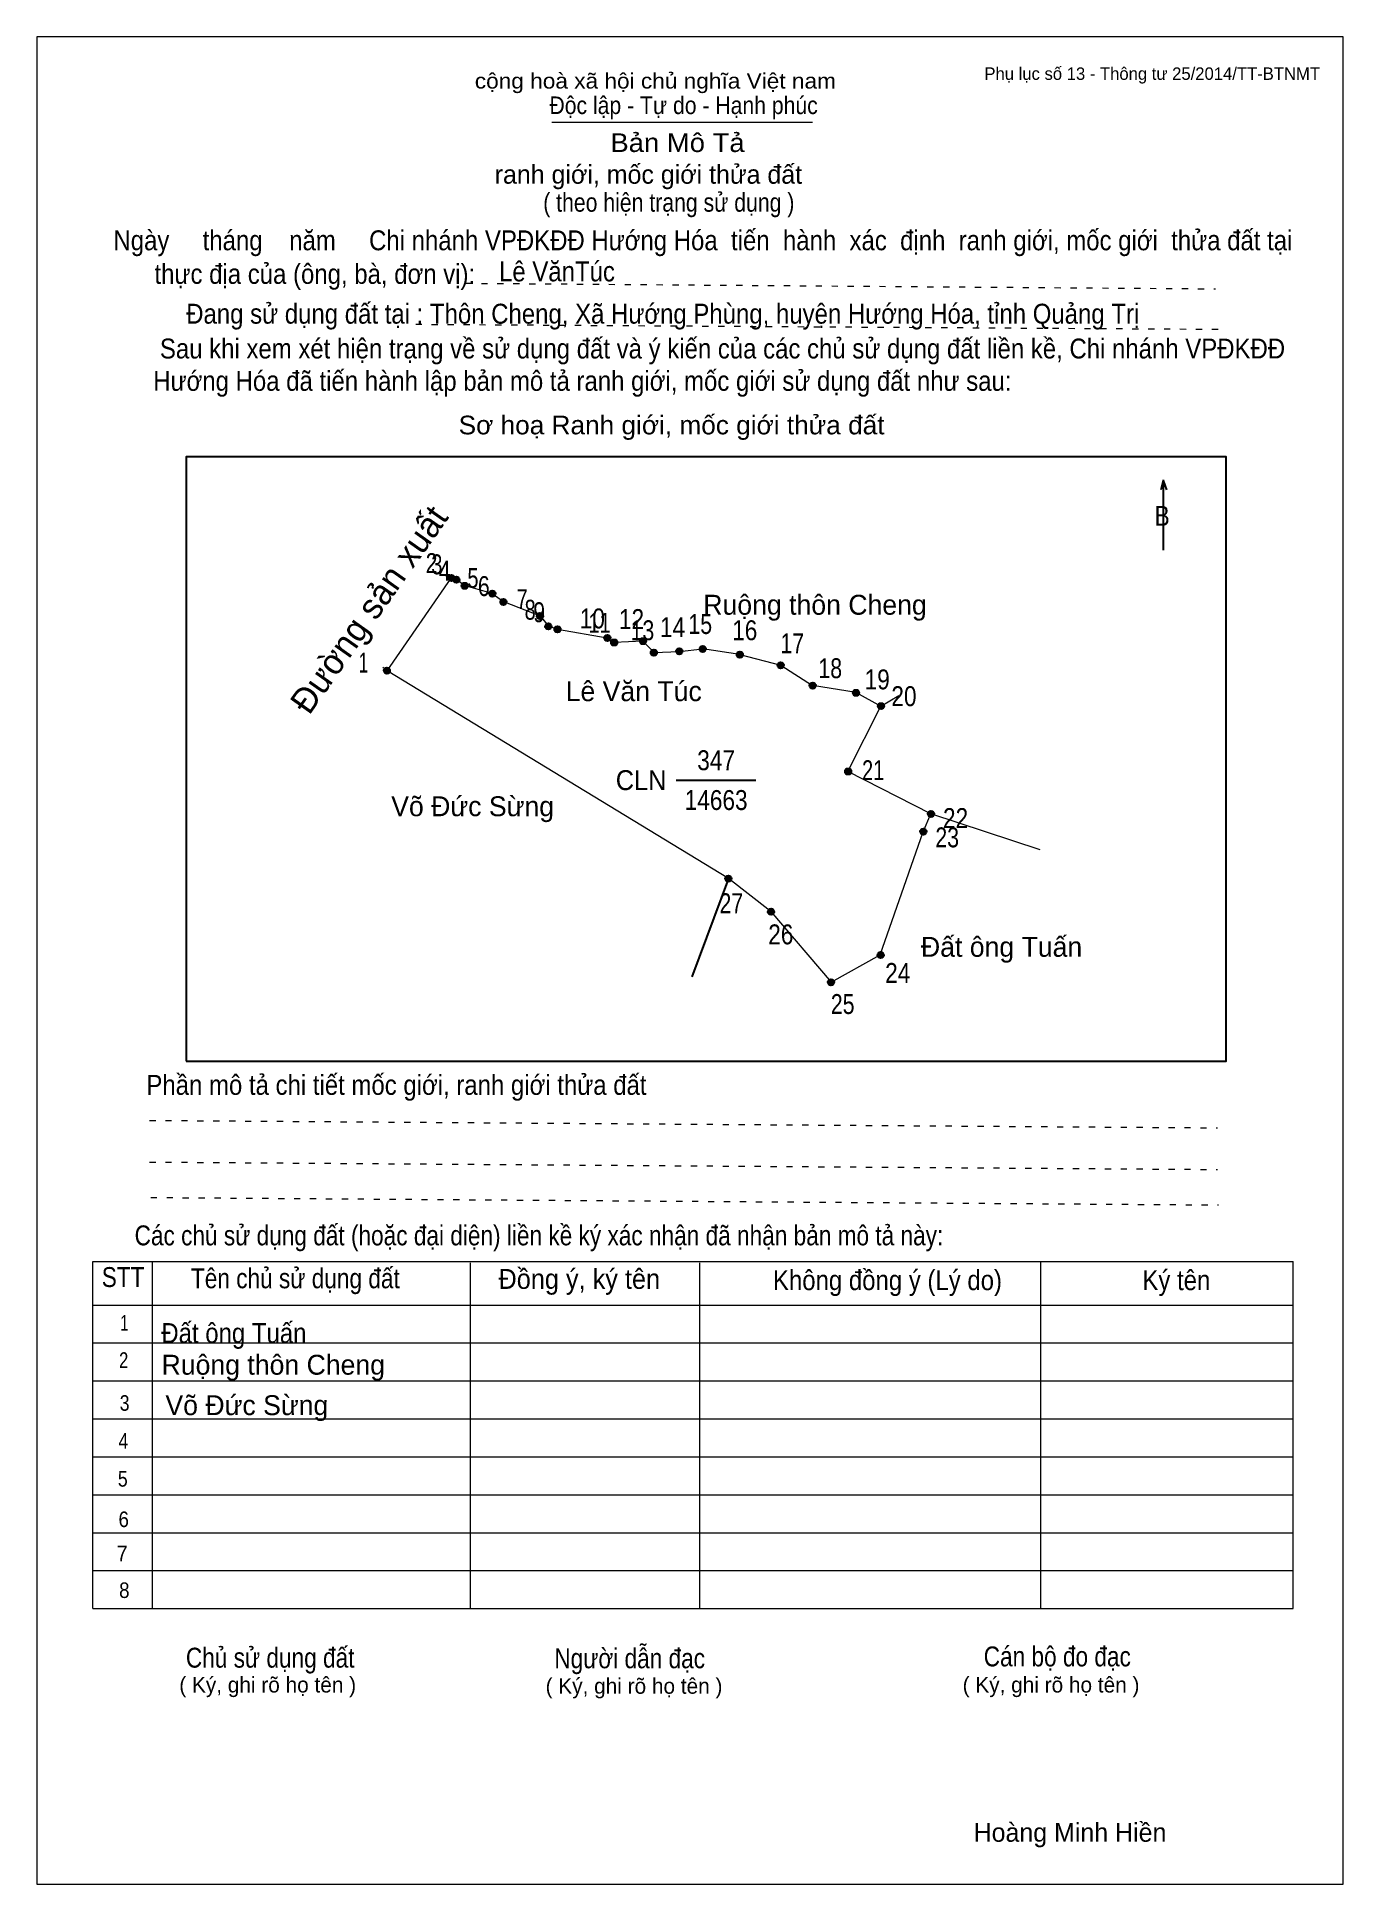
# Model space of a CAD drawing. Header units: centimetres. Extents: x 0 to 21, y 0 to 29.7.
import ezdxf
from ezdxf.enums import TextEntityAlignment as Align

# ---------------------------------------------------------------- set-up
doc = ezdxf.new("R2010")
doc.units = ezdxf.units.CM
doc.header["$LTSCALE"] = 0.13
doc.linetypes.add('DOTTED', pattern=[1.5, 0.3, -1.2])
for name, color, linetype, lineweight in [('1', 7, 'Continuous', 13), ('32', 7, 'Continuous', 25), ('33', 7, 'Continuous', 25), ('6', 7, 'Continuous', 13), ('62', 7, 'Continuous', 13)]:
    doc.layers.add(name, color=color, linetype=linetype, lineweight=lineweight)
for name, color, linetype in [('2', 7, 'Continuous'), ('34', 7, 'Continuous'), ('63', 7, 'Continuous')]:
    doc.layers.add(name, color=color, linetype=linetype)

msp = doc.modelspace()

# ---------------------------------------------------------------- hatches: boundary and pattern name
at = {"layer": '32'}
for points in [[(6.7145, 21, 1), (6.6145, 21, 1)], [(6.7935, 20.9729, 1), (6.6935, 20.9729, 1)], [(6.9252, 20.874, 1), (6.8252, 20.874, 1)], [(7.3715, 20.7485, 1), (7.2715, 20.7485, 1)], [(7.5505, 20.6152, 1), (7.4505, 20.6152, 1)], [(8.1382, 20.3892, 1), (8.0382, 20.3892, 1)], [(8.2731, 20.2231, 1), (8.1731, 20.2231, 1)], [(8.4201, 20.1758, 1), (8.3201, 20.1758, 1)], [(9.2213, 20.0368, 1), (9.1213, 20.0368, 1)], [(9.3307, 19.9631, 1), (9.2307, 19.9631, 1)], [(9.796, 19.9842, 1), (9.696, 19.9842, 1)], [(10.7556, 19.8594, 1), (10.6556, 19.8594, 1)], [(9.9682, 19.7983, 1), (9.8682, 19.7983, 1)], [(10.3777, 19.8222, 1), (10.2777, 19.8222, 1)], [(11.3514, 19.7691, 1), (11.2514, 19.7691, 1)], [(12.0063, 19.597, 1), (11.9063, 19.597, 1)], [(5.6764, 19.5119, 1), (5.5764, 19.5119, 1)], [(12.5227, 19.2693, 1), (12.4227, 19.2693, 1)], [(13.2206, 19.1539, 1), (13.1206, 19.1539, 1)], [(13.6212, 18.94, 1), (13.5212, 18.94, 1)], [(13.0926, 17.8885, 1), (12.9926, 17.8885, 1)], [(14.424, 17.2056, 1), (14.324, 17.2056, 1)], [(14.3025, 16.9221, 1), (14.2025, 16.9221, 1)], [(11.1671, 16.1679, 1), (11.0671, 16.1679, 1)], [(11.8536, 15.6349, 1), (11.7536, 15.6349, 1)], [(13.6139, 14.9374, 1), (13.5139, 14.9374, 1)], [(12.8168, 14.5, 1), (12.7168, 14.5, 1)]]:
    msp.add_hatch(color=256, dxfattribs=at).paths.add_polyline_path(points)

# ---------------------------------------------------------------- linework, layer by layer
at = {"layer": '1', "lineweight": 25}
msp.add_line((11.12, 16.17), (10.53, 14.59), dxfattribs=at)
at = {"layer": '1'}
msp.add_lwpolyline([(21, 0), (21, 29.7), (0, 29.7), (0, 0)], close=True, dxfattribs=at)
at = {"layer": '32'}
for centre in [(6.6645, 21), (6.7435, 20.9729), (6.8752, 20.874), (7.3215, 20.7485), (7.5005, 20.6152), (8.0882, 20.3892), (8.2231, 20.2231), (8.3701, 20.1758), (9.1713, 20.0368), (9.2807, 19.9631), (9.746, 19.9842), (10.7056, 19.8594), (9.9182, 19.7983), (10.3277, 19.8222), (11.3014, 19.7691), (11.9563, 19.597), (5.6264, 19.5119), (12.4727, 19.2693), (13.1706, 19.1539), (13.5712, 18.94), (13.0426, 17.8885), (14.374, 17.2056), (14.2525, 16.9221), (11.1171, 16.1679), (11.8036, 15.6349), (13.5639, 14.9374), (12.7668, 14.5)]:
    msp.add_circle(centre, 0.05, dxfattribs=at)
at = {"layer": '33'}
msp.add_line((10.28, 17.75), (11.56, 17.75), dxfattribs=at)
at = {"layer": '6'}
for p, q in [((5.63, 19.51), (6.66, 21)), ((5.63, 19.51), (6.66, 21)), ((7.32, 20.75), (7.5, 20.62)), ((7.32, 20.75), (7.5, 20.62)), ((7.5, 20.62), (8.09, 20.39)), ((7.5, 20.62), (8.09, 20.39)), ((8.37, 20.18), (9.17, 20.04)), ((8.37, 20.18), (9.17, 20.04)), ((10.33, 19.82), (10.7, 19.86)), ((10.33, 19.82), (10.7, 19.86)), ((11.3, 19.77), (10.7, 19.86)), ((11.3, 19.77), (10.7, 19.86)), ((5.63, 19.51), (5.56, 19.56)), ((5.63, 19.51), (5.56, 19.56)), ((11.12, 16.17), (5.63, 19.51)), ((11.12, 16.17), (5.63, 19.51)), ((13.17, 19.16), (12.47, 19.27)), ((13.17, 19.16), (12.47, 19.27)), ((13.17, 19.16), (13.57, 18.94)), ((13.17, 19.16), (13.57, 18.94)), ((13.57, 18.94), (13.86, 19.11)), ((13.57, 18.94), (13.86, 19.11)), ((16.13, 16.63), (14.37, 17.21)), ((16.13, 16.63), (14.37, 17.21)), ((11.8, 15.64), (11.12, 16.17)), ((11.8, 15.64), (11.12, 16.17)), ((11.8, 15.64), (12.77, 14.5)), ((11.8, 15.64), (12.77, 14.5))]:
    msp.add_line(p, q, dxfattribs=at)
for points in [[(6.74, 20.98), (6.66, 21), (6.58, 21.03)], [(6.74, 20.98), (6.66, 21), (6.58, 21.03)], [(7.32, 20.75), (6.87, 20.88), (6.74, 20.98)], [(7.32, 20.75), (6.87, 20.88), (6.74, 20.98)], [(8.09, 20.39), (8.22, 20.23), (8.37, 20.18)], [(8.09, 20.39), (8.22, 20.23), (8.37, 20.18)], [(9.17, 20.04), (9.28, 19.97), (9.74, 19.99)], [(9.17, 20.04), (9.28, 19.97), (9.74, 19.99)], [(9.74, 19.99), (9.92, 19.8), (10.33, 19.82)], [(9.74, 19.99), (9.92, 19.8), (10.33, 19.82)], [(11.3, 19.77), (11.96, 19.6), (12.47, 19.27)], [(11.3, 19.77), (11.96, 19.6), (12.47, 19.27)], [(14.37, 17.21), (13.04, 17.89), (13.57, 18.94)], [(14.37, 17.21), (13.04, 17.89), (13.57, 18.94)], [(12.77, 14.5), (13.56, 14.94), (14.25, 16.92), (14.37, 17.21)], [(12.77, 14.5), (13.56, 14.94), (14.25, 16.92), (14.37, 17.21)]]:
    msp.add_lwpolyline(points, dxfattribs=at)
at = {"layer": '62'}
for p, q in [((8.28, 28.33), (12.47, 28.33)), ((0.9, 10.01), (20.2, 10.01)), ((0.9, 4.43), (0.9, 10.01)), ((1.86, 4.43), (1.86, 10.01)), ((6.97, 4.43), (6.97, 9.99)), ((10.66, 4.43), (10.66, 9.99)), ((16.14, 4.43), (16.14, 10.01)), ((20.2, 4.43), (20.2, 10.01)), ((0.9, 9.31), (20.2, 9.31)), ((0.9, 8.7), (20.2, 8.7)), ((0.9, 8.09), (20.2, 8.09)), ((0.9, 7.48), (20.2, 7.48)), ((0.9, 6.87), (20.2, 6.87)), ((0.9, 6.26), (20.2, 6.26)), ((0.9, 5.65), (20.2, 5.65)), ((0.9, 5.04), (20.2, 5.04)), ((0.9, 4.43), (20.2, 4.43))]:
    msp.add_line(p, q, dxfattribs=at)
at = {"layer": '62', "linetype": 'DOTTED'}
for p, q in [((6.89, 25.74), (18.95, 25.65)), ((6.09, 25.08), (19.04, 25)), ((1.81, 12.28), (18.98, 12.16)), ((1.81, 11.61), (18.98, 11.49)), ((1.83, 11.04), (19, 10.92))]:
    msp.add_line(p, q, dxfattribs=at)
at = {"layer": '62', "lineweight": 25}
for p, q in [((18.11, 22.58), (18.11, 21.45)), ((18.11, 22.57), (18.07, 22.42)), ((18.11, 22.57), (18.16, 22.42))]:
    msp.add_line(p, q, dxfattribs=at)
msp.add_lwpolyline([(2.4, 13.23), (19.12, 13.23), (19.12, 22.95), (2.4, 22.95)], close=True, dxfattribs=at)

# ---------------------------------------------------------------- texts
at = {"layer": '2'}
msp.add_text('Đường sản xuất', height=0.405, rotation=54.782, dxfattribs=at).set_placement((5.5035, 20.3782), align=Align.CENTER)
at = {"layer": '32'}
for s, width, p in [('2', 0.8, (6.345, 21.08)), ('3', 0.75, (6.43, 21.06)), ('4', 0.8, (6.555, 20.96)), ('5', 0.75, (7.01, 20.84)), ('6', 0.8, (7.185, 20.71)), ('7', 0.75, (7.8, 20.5)), ('8', 0.75, (7.93, 20.33)), ('9', 0.8, (8.075, 20.29)), ('10', 0.85, (8.93, 20.19)), ('12', 0.85, (9.56, 20.18)), ('11', 0.75, (9.045, 20.12)), ('13', 0.8, (9.735, 20)), ('14', 0.85, (10.22, 20.05)), ('15', 0.8, (10.665, 20.1)), ('16', 0.85, (11.38, 20)), ('17', 0.8, (12.145, 19.79)), ('1', 0.65, (5.25, 19.48)), ('18', 0.8, (12.755, 19.39)), ('19', 0.85, (13.51, 19.21)), ('20', 0.85, (13.94, 18.94)), ('21', 0.75, (13.445, 17.75)), ('22', 0.85, (14.77, 16.98)), ('23', 0.8, (14.635, 16.67)), ('27', 0.8, (11.165, 15.61)), ('26', 0.85, (11.96, 15.11)), ('24', 0.85, (13.84, 14.49)), ('25', 0.8, (12.955, 13.99))]:
    msp.add_text(s, height=0.32, dxfattribs=dict(at, width=width)).set_placement(p, align=Align.CENTER)
at = {"layer": '33'}
for s, p in [('Ruộng thôn Cheng', (12.51, 20.41)), ('Lê Văn Túc', (9.595, 19.02)), ('Võ Đức Sừng', (7.005, 17.17)), ('Đất ông Tuấn', (15.51, 14.91)), ('Ruộng thôn Cheng', (3.8, 8.19)), ('Võ Đức Sừng', (3.375, 7.54))]:
    msp.add_text(s, height=0.32, dxfattribs=at).set_placement(p, align=Align.CENTER)
at = {"layer": '33', "width": 0.85}
for s, p in [('347', (10.92, 17.91)), ('14663', (10.92, 17.27))]:
    msp.add_text(s, height=0.32, dxfattribs=at).set_placement(p, align=Align.CENTER)
at = {"layer": '33', "width": 0.95}
msp.add_text('CLN', height=0.32, dxfattribs=at).set_placement((10.12, 17.59), align=Align.RIGHT)
at = {"layer": '34', "width": 0.9}
for s, p in [('Lê VănTúc', (7.43, 25.77)), ('Đất ông Tuấn', (2, 8.7))]:
    msp.add_text(s, height=0.32, dxfattribs=at).set_placement(p)
at = {"layer": '62'}
for s, height, width, p in [('cộng hoà xã hội chủ nghĩa Việt nam', 0.2474, 1.1, (7.04, 28.87)), ('Độc lập - Tự do - Hạnh phúc', 0.2828, 0.9, (8.24, 28.46)), ('Bản Mô Tả', 0.3, 1.1, (9.22, 27.85)), ('( theo hiện trạng sử dụng )', 0.3, 0.85, (8.14, 26.89)), ('Ngày     tháng    năm     Chi nhánh VPĐKĐĐ Hướng Hóa  tiến  hành  xác  định  ranh giới, mốc giới  thửa đất tại ', 0.32, 0.9, (1.23, 26.27)), ('thực địa của (ông, bà, đơn vị): ', 0.32, 0.9, (1.89, 25.73)), ('Đang sử dụng đất tại : Thôn Cheng, Xã Hướng Phùng, huyện Hướng Hóa, tỉnh Quảng Trị', 0.32, 0.9, (2.4, 25.09)), (' Sau khi xem xét hiện trạng về sử dụng đất và ý kiến của các chủ sử dụng đất liền kề, Chi nhánh VPĐKĐĐ ', 0.32, 0.9, (1.87, 24.53)), ('Hướng Hóa đã tiến hành lập bản mô tả ranh giới, mốc giới sử dụng đất như sau:', 0.32, 0.9, (1.87, 24.01)), ('Sơ hoạ Ranh giới, mốc giới thửa đất', 0.3, 1.05, (6.78, 23.31)), ('B', 0.32, 0.85, (17.97, 21.84)), ('Phần mô tả chi tiết mốc giới, ranh giới thửa đất ', 0.32, 0.9, (1.76, 12.69)), ('Các chủ sử dụng đất (hoặc đại diện) liền kề ký xác nhận đã nhận bản mô tả này:', 0.32, 0.85, (1.57, 10.27))]:
    msp.add_text(s, height=height, dxfattribs=dict(at, width=width)).set_placement(p)
msp.add_text('ranh giới, mốc giới thửa đất', height=0.3, dxfattribs=at).set_placement((7.36, 27.34))
for s, height, width, p in [('STT', 0.32, 0.85, (1.385, 9.6)), ('Tên chủ sử dụng đất', 0.32, 0.85, (4.155, 9.58)), ('Đồng ý, ký tên', 0.32, 0.95, (8.72, 9.57)), ('Không đồng ý (Lý do)', 0.32, 0.9, (13.675, 9.55)), ('Ký tên', 0.32, 0.9, (18.32, 9.55)), ('1', 0.25, 0.7, (1.405, 8.9)), ('2', 0.25, 0.8, (1.395, 8.3)), ('3', 0.25, 0.85, (1.41, 7.61)), ('4', 0.25, 0.85, (1.39, 7)), ('5', 0.25, 0.85, (1.38, 6.39)), ('6', 0.25, 0.9, (1.395, 5.74)), ('7', 0.25, 0.95, (1.37, 5.19)), ('8', 0.25, 0.9, (1.405, 4.6)), ('Người dẫn đạc', 0.32, 0.85, (9.53, 3.47)), ('Chủ sử dụng đất', 0.32, 0.85, (3.75, 3.48)), ('Cán bộ đo đạc', 0.32, 0.85, (16.405, 3.5))]:
    msp.add_text(s, height=height, dxfattribs=dict(at, width=width)).set_placement(p, align=Align.CENTER)
for p in [(3.71, 3.08), (9.6, 3.06), (16.305, 3.08)]:
    msp.add_text('( Ký, ghi rõ họ tên )', height=0.25, dxfattribs=at).set_placement(p, align=Align.CENTER)
at = {"layer": '63'}
msp.add_text('Phụ lục số 13 - Thông tư 25/2014/TT-BTNMT', height=0.2, dxfattribs=at).set_placement((20.63, 29.01), align=Align.RIGHT)
msp.add_text('Hoàng Minh Hiền', height=0.3, dxfattribs=at).set_placement((16.61, 0.68), align=Align.CENTER)

doc.saveas('drawing.dxf')
